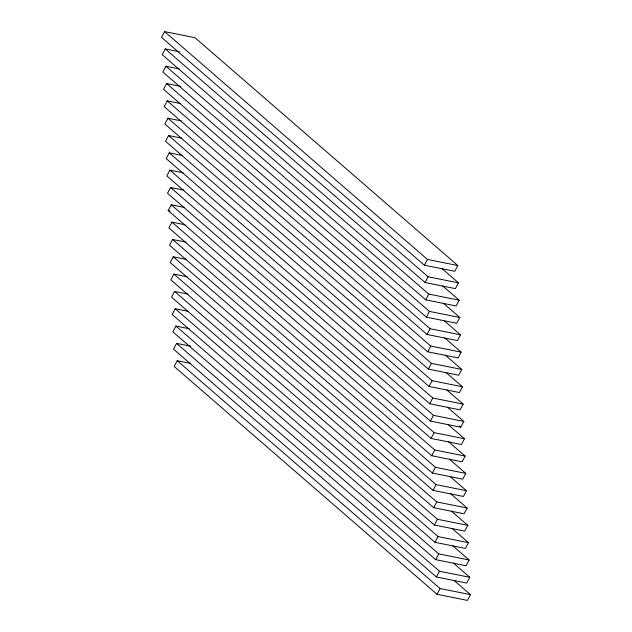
<?xml version="1.0" encoding="UTF-8"?>
<svg xmlns="http://www.w3.org/2000/svg" width="632" height="632" viewBox="0 0 632 632"><rect width="100%" height="100%" fill="white"/><g stroke="black" fill="none" stroke-linecap="round" stroke-linejoin="round"><path stroke-width="0.95" d="M164.596 31.6L161.531 37.359L424.388 265.203L454.764 271.294L457.821 265.535L194.964 37.691L164.596 31.6L427.453 259.444L457.821 265.535M179.496 51.777L165.26 48.925L162.203 54.684L425.052 282.528L455.427 288.619L458.492 282.86L442.06 268.616M179.212 68.912L165.932 66.242L162.866 72.001L425.723 299.845L456.091 305.943L459.156 300.184L442.724 285.94M180.831 86.418L166.595 83.566L163.53 89.325L426.387 317.169L456.754 323.26L459.82 317.501L443.388 303.265M180.547 103.553L167.259 100.883L164.194 106.642L427.05 334.486L457.426 340.585L460.483 334.826L444.059 320.582M181.21 120.87L167.922 118.208L164.857 123.967L427.714 351.811L458.089 357.902L461.147 352.143L444.723 337.907M181.874 138.195L168.586 135.525L165.529 141.284L428.385 369.127L458.753 375.226L461.818 369.467L445.386 355.224M182.545 155.512L169.258 152.849L166.192 158.608L429.049 386.452L459.417 392.543L462.482 386.784L446.05 372.548M183.209 172.836L169.921 170.166L166.856 175.925L429.713 403.769L460.08 409.868L463.145 404.109L446.721 389.865M183.873 190.161L170.585 187.491L167.52 193.25L430.376 421.094L460.752 427.185L463.809 421.426L447.385 407.19M448.048 424.507L464.481 438.75L461.415 444.509L431.048 438.418L168.191 210.575L171.248 204.815L184.536 207.478M185.2 224.802L171.92 222.132L168.855 227.891L431.711 455.735L462.079 461.834L465.144 456.075L448.712 441.831M185.871 242.119L172.583 239.457L169.518 245.216L432.375 473.06L462.743 479.151L465.808 473.392L449.384 459.156M186.535 259.444L173.247 256.774L170.182 262.533L433.038 490.377L463.414 496.476L466.471 490.716L450.047 476.473M187.198 276.761L173.911 274.098L170.853 279.858L433.702 507.701L464.078 513.792L467.143 508.033L450.711 493.797M187.862 294.085L174.574 291.415L171.517 297.174L434.374 525.018L464.741 531.117L467.806 525.358L451.374 511.114M188.534 311.402L175.246 308.74L172.18 314.499L435.037 542.343L465.405 548.434L468.47 542.675L452.038 528.439M189.197 328.727L175.909 326.057L172.844 331.816L435.701 559.66L466.068 565.759L469.134 559.999L452.709 545.756M190.809 346.241L176.573 343.381L173.508 349.141L436.364 576.984L466.74 583.075L469.797 577.316L453.373 563.08M190.524 363.368L177.237 360.706L174.179 366.465L437.036 594.309L467.404 600.4L470.469 594.641L454.037 580.397M424.388 265.203L427.453 259.444M425.052 282.528L428.117 276.769L458.492 282.86M425.723 299.845L428.78 294.085L459.156 300.184M426.387 317.169L429.452 311.41L459.82 317.501M427.05 334.486L430.116 328.727L460.483 334.826M427.714 351.811L430.779 346.052L461.147 352.143M428.385 369.127L431.443 363.368L461.818 369.467M429.049 386.452L432.114 380.693L462.482 386.784M429.713 403.769L432.778 398.01L463.145 404.109M430.376 421.094L433.441 415.335L463.809 421.426M431.048 438.418L434.105 432.659L464.481 438.75M431.711 455.735L434.777 449.976L465.144 456.075M432.375 473.06L435.44 467.301L465.808 473.392M433.038 490.377L436.104 484.618L466.471 490.716M433.702 507.701L436.767 501.942L467.143 508.033M434.374 525.018L437.431 519.259L467.806 525.358M435.037 542.343L438.102 536.584L468.47 542.675M435.701 559.66L438.766 553.901L469.134 559.999M436.364 576.984L439.43 571.225L469.797 577.316M437.036 594.309L440.093 588.55L470.469 594.641M168.191 210.575L170.087 210.954M165.26 48.925L428.117 276.769M165.932 66.242L428.78 294.085M166.595 83.566L429.452 311.41M167.259 100.883L430.116 328.727M167.922 118.208L430.779 346.052M168.586 135.525L431.443 363.368M169.258 152.849L432.114 380.693M169.921 170.166L432.778 398.01M459.377 426L460.752 427.185M170.585 187.491L433.441 415.335M171.248 204.815L434.105 432.659M171.92 222.132L434.777 449.976M172.583 239.457L435.44 467.301M173.247 256.774L436.104 484.618M173.911 274.098L436.767 501.942M174.574 291.415L437.431 519.259M175.246 308.74L438.102 536.584M175.909 326.057L438.766 553.901M176.573 343.381L439.43 571.225M177.237 360.706L440.093 588.55"/></g></svg>
